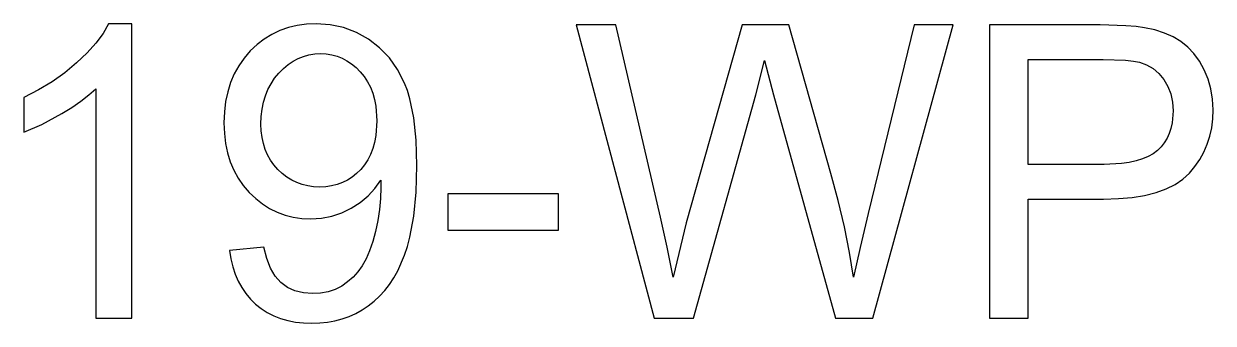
# Model space of a CAD drawing. Header units: millimetres. Extents: x -4.37 to 4.37, y -1.1 to 1.1.
import ezdxf

# ---------------------------------------------------------------- set-up
doc = ezdxf.new("R2010")
doc.units = ezdxf.units.MM
doc.layers.add('LASER_MARK', color=7, linetype='Continuous')

msp = doc.modelspace()

# ---------------------------------------------------------------- linework, layer by layer
at = {"layer": 'LASER_MARK'}
for points in [[(-3.5763, -1.0633), (-3.5763, 1.1), (-3.7468, 1.1), (-3.7874, 1.0296), (-3.8401, 0.9582), (-3.9049, 0.8856), (-3.9819, 0.812), (-4.0684, 0.7405), (-4.1619, 0.6745), (-4.2624, 0.6141), (-4.3699, 0.5592), (-4.3699, 0.3035), (-4.2385, 0.3604), (-4.0914, 0.4401), (-4.0176, 0.4857), (-3.9512, 0.5313), (-3.8923, 0.5768), (-3.8408, 0.6224), (-3.8408, -1.0633)], [(-2.6049, -0.5415), (-2.8591, -0.5651), (-2.849, -0.6268), (-2.835, -0.6851), (-2.8169, -0.7397), (-2.7948, -0.7908), (-2.7688, -0.8384), (-2.7387, -0.8824), (-2.7046, -0.9228), (-2.6666, -0.9597), (-2.6251, -0.9925), (-2.5807, -1.0211), (-2.5334, -1.0452), (-2.4833, -1.0649), (-2.4302, -1.0803), (-2.3742, -1.0912), (-2.3154, -1.0978), (-2.2536, -1.1), (-2.1951, -1.098), (-2.1384, -1.092), (-2.0837, -1.082), (-2.0308, -1.068), (-1.9799, -1.0501), (-1.9308, -1.0281), (-1.8837, -1.0021), (-1.8385, -0.9721), (-1.7956, -0.9384), (-1.7554, -0.9009), (-1.718, -0.8598), (-1.6832, -0.8151), (-1.6513, -0.7667), (-1.622, -0.7146), (-1.5717, -0.5996), (-1.5507, -0.5358), (-1.5325, -0.4667), (-1.5045, -0.3128), (-1.4877, -0.1379), (-1.4821, 0.058), (-1.4877, 0.2447), (-1.5047, 0.408), (-1.5329, 0.5478), (-1.5513, 0.609), (-1.5725, 0.6643), (-1.6229, 0.763), (-1.6838, 0.8496), (-1.7552, 0.9242), (-1.837, 0.9868), (-1.9263, 1.0363), (-2.0202, 1.0717), (-2.1185, 1.0929), (-2.2213, 1.1), (-2.2925, 1.0969), (-2.3607, 1.0875), (-2.4258, 1.0719), (-2.4879, 1.05), (-2.5469, 1.0219), (-2.6028, 0.9876), (-2.6557, 0.947), (-2.7055, 0.9001), (-2.7508, 0.8482), (-2.7901, 0.7922), (-2.8233, 0.7323), (-2.8505, 0.6683), (-2.8716, 0.6004), (-2.8867, 0.5284), (-2.8958, 0.4525), (-2.8988, 0.3725), (-2.8959, 0.2951), (-2.8872, 0.2215), (-2.8728, 0.1518), (-2.8525, 0.086), (-2.8265, 0.024), (-2.7946, -0.0342), (-2.757, -0.0885), (-2.7136, -0.1389), (-2.666, -0.1843), (-2.6159, -0.2237), (-2.5632, -0.2571), (-2.5079, -0.2844), (-2.45, -0.3056), (-2.3896, -0.3207), (-2.3266, -0.3298), (-2.261, -0.3329), (-2.1823, -0.328), (-2.1065, -0.3132), (-2.0335, -0.2886), (-1.9634, -0.2542), (-1.8983, -0.2119), (-1.8405, -0.1637), (-1.7899, -0.1094), (-1.7466, -0.0492), (-1.7452, -0.1021), (-1.7476, -0.1841), (-1.7551, -0.2653), (-1.7675, -0.3457), (-1.7848, -0.4255), (-1.8059, -0.5007), (-1.8293, -0.5678), (-1.8551, -0.6267), (-1.8833, -0.6775), (-1.9148, -0.7218), (-1.9504, -0.7614), (-1.9901, -0.7964), (-2.0339, -0.8267), (-2.0817, -0.8511), (-2.1333, -0.8685), (-2.1887, -0.879), (-2.2478, -0.8825), (-2.3158, -0.8774), (-2.3775, -0.8623), (-2.4327, -0.837), (-2.4814, -0.8017), (-2.5233, -0.7551), (-2.5578, -0.6962), (-2.585, -0.625)], [(0.2609, -1.0633), (0.5518, -1.0633), (1.0089, 0.5783), (1.0721, 0.8311), (1.1397, 0.5783), (1.5938, -1.0633), (1.8686, -1.0633), (2.4594, 1.0912), (2.1728, 1.0912), (1.8348, -0.2932), (1.7749, -0.5427), (1.7275, -0.762), (1.6978, -0.5804), (1.6599, -0.3928), (1.614, -0.199), (1.56, 0.0007), (1.2514, 1.0912), (0.9075, 1.0912), (0.4975, -0.3637), (0.4005, -0.762), (0.3586, -0.5423), (0.3094, -0.3211), (-0.0184, 1.0912), (-0.3108, 1.0912)], [(2.7254, -1.0633), (3.0105, -1.0633), (3.0105, -0.1874), (3.5631, -0.1874), (3.6729, -0.1844), (3.7739, -0.1755), (3.8662, -0.1606), (3.9496, -0.1398), (4.0241, -0.113), (4.0899, -0.0803), (4.1469, -0.0417), (4.195, 0.0029), (4.236, 0.0518), (4.2715, 0.1034), (4.3016, 0.1576), (4.3262, 0.2144), (4.3453, 0.2738), (4.3589, 0.3359), (4.3671, 0.4007), (4.3699, 0.4681), (4.3658, 0.5465), (4.3535, 0.6216), (4.3331, 0.6935), (4.3045, 0.762), (4.2692, 0.8251), (4.2286, 0.8808), (4.1828, 0.9291), (4.1318, 0.9699), (4.0749, 1.0041), (4.0117, 1.0322), (3.9419, 1.0544), (3.8658, 1.0706), (3.8029, 1.0796), (3.7273, 1.086), (3.5381, 1.0912), (2.7254, 1.0912)], [(-1.8973, 0.7473), (-1.8688, 0.7124), (-1.8442, 0.6745), (-1.8234, 0.6338), (-1.8063, 0.59), (-1.7931, 0.5434), (-1.7836, 0.4938), (-1.776, 0.3858), (-1.7834, 0.2781), (-1.7927, 0.2289), (-1.8056, 0.1828), (-1.8222, 0.1398), (-1.8426, 0.0999), (-1.8666, 0.0631), (-1.8943, 0.0294), (-1.9249, -0.0007), (-1.9576, -0.0269), (-1.9922, -0.049), (-2.029, -0.0671), (-2.0677, -0.0811), (-2.1086, -0.0912), (-2.1514, -0.0972), (-2.1963, -0.0992), (-2.241, -0.0972), (-2.2838, -0.0912), (-2.3248, -0.0811), (-2.364, -0.0671), (-2.4014, -0.049), (-2.437, -0.0269), (-2.4708, -0.0007), (-2.5027, 0.0294), (-2.5318, 0.0627), (-2.5571, 0.0985), (-2.5784, 0.1367), (-2.5959, 0.1773), (-2.6095, 0.2203), (-2.6192, 0.2657), (-2.625, 0.3135), (-2.6269, 0.3637), (-2.6249, 0.4197), (-2.6187, 0.473), (-2.6085, 0.5237), (-2.5942, 0.5717), (-2.5758, 0.617), (-2.5533, 0.6597), (-2.5268, 0.6997), (-2.4961, 0.737), (-2.4627, 0.7708), (-2.4279, 0.8), (-2.3916, 0.8248), (-2.3539, 0.845), (-2.3148, 0.8608), (-2.2743, 0.872), (-2.2324, 0.8788), (-2.189, 0.881), (-2.1471, 0.8789), (-2.1068, 0.8727), (-2.068, 0.8622), (-2.0308, 0.8476), (-1.9951, 0.8288), (-1.961, 0.8058), (-1.9283, 0.7786)], [(3.0105, 0.0669), (3.0105, 0.8369), (3.5616, 0.8369), (3.7251, 0.8322), (3.784, 0.8262), (3.8276, 0.8178), (3.8807, 0.7983), (3.9284, 0.7706), (3.9707, 0.7348), (4.0076, 0.6907), (4.0375, 0.6402), (4.0589, 0.5847), (4.0717, 0.5244), (4.076, 0.4593), (4.0687, 0.3712), (4.0596, 0.3311), (4.0469, 0.2936), (4.0306, 0.2587), (4.0106, 0.2264), (3.9871, 0.1968), (3.9599, 0.1697), (3.9283, 0.1456), (3.8918, 0.1247), (3.8503, 0.1071), (3.8037, 0.0926), (3.7522, 0.0813), (3.6956, 0.0733), (3.5675, 0.0669)], [(-1.2543, -0.4166), (-0.4416, -0.4166), (-0.4416, -0.1506), (-1.2543, -0.1506)]]:
    msp.add_lwpolyline(points, close=True, dxfattribs=at)

doc.saveas('drawing.dxf')
